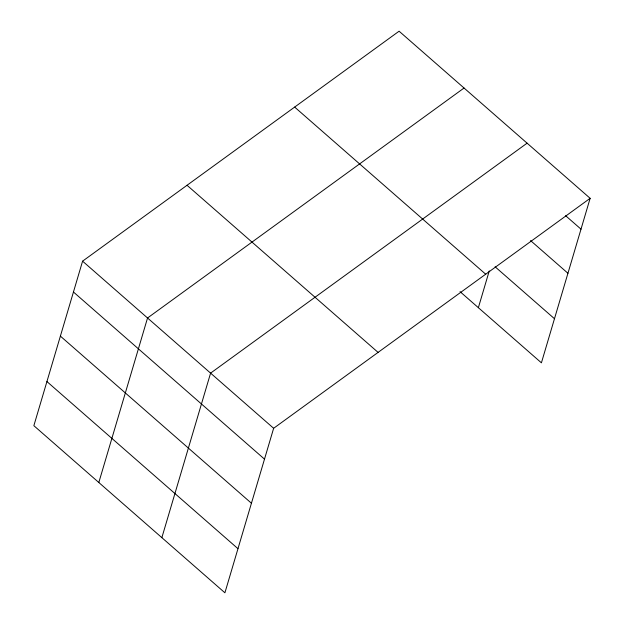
<?xml version="1.0" encoding="UTF-8"?>
<svg xmlns="http://www.w3.org/2000/svg" width="624" height="624" viewBox="0 0 624 624"><rect width="100%" height="100%" fill="white"/><g stroke="black" fill="none" stroke-linecap="round" stroke-linejoin="round"><path stroke-width="0.94" d="M82.586 261.167L33.86 425.685L224.905 592.8L273.64 428.282L590.14 198.315L399.095 31.2L82.586 261.167L273.64 428.282M98.818 482.5L147.545 317.983L464.053 88.023M161.858 537.654L210.592 373.136L527.093 143.169M478.366 307.687L489.255 270.925M590.14 198.315L541.414 362.833L460.036 291.65M565.609 215.701L581.006 229.164M530.548 240.568L567.941 273.273M495.097 266.783L554.479 318.724M294.645 107.086L485.698 274.209M187.036 185.273L378.082 352.396M73.453 292.009L264.498 459.131M60.388 336.125L251.433 503.24M46.925 381.568L237.97 548.691"/></g></svg>
